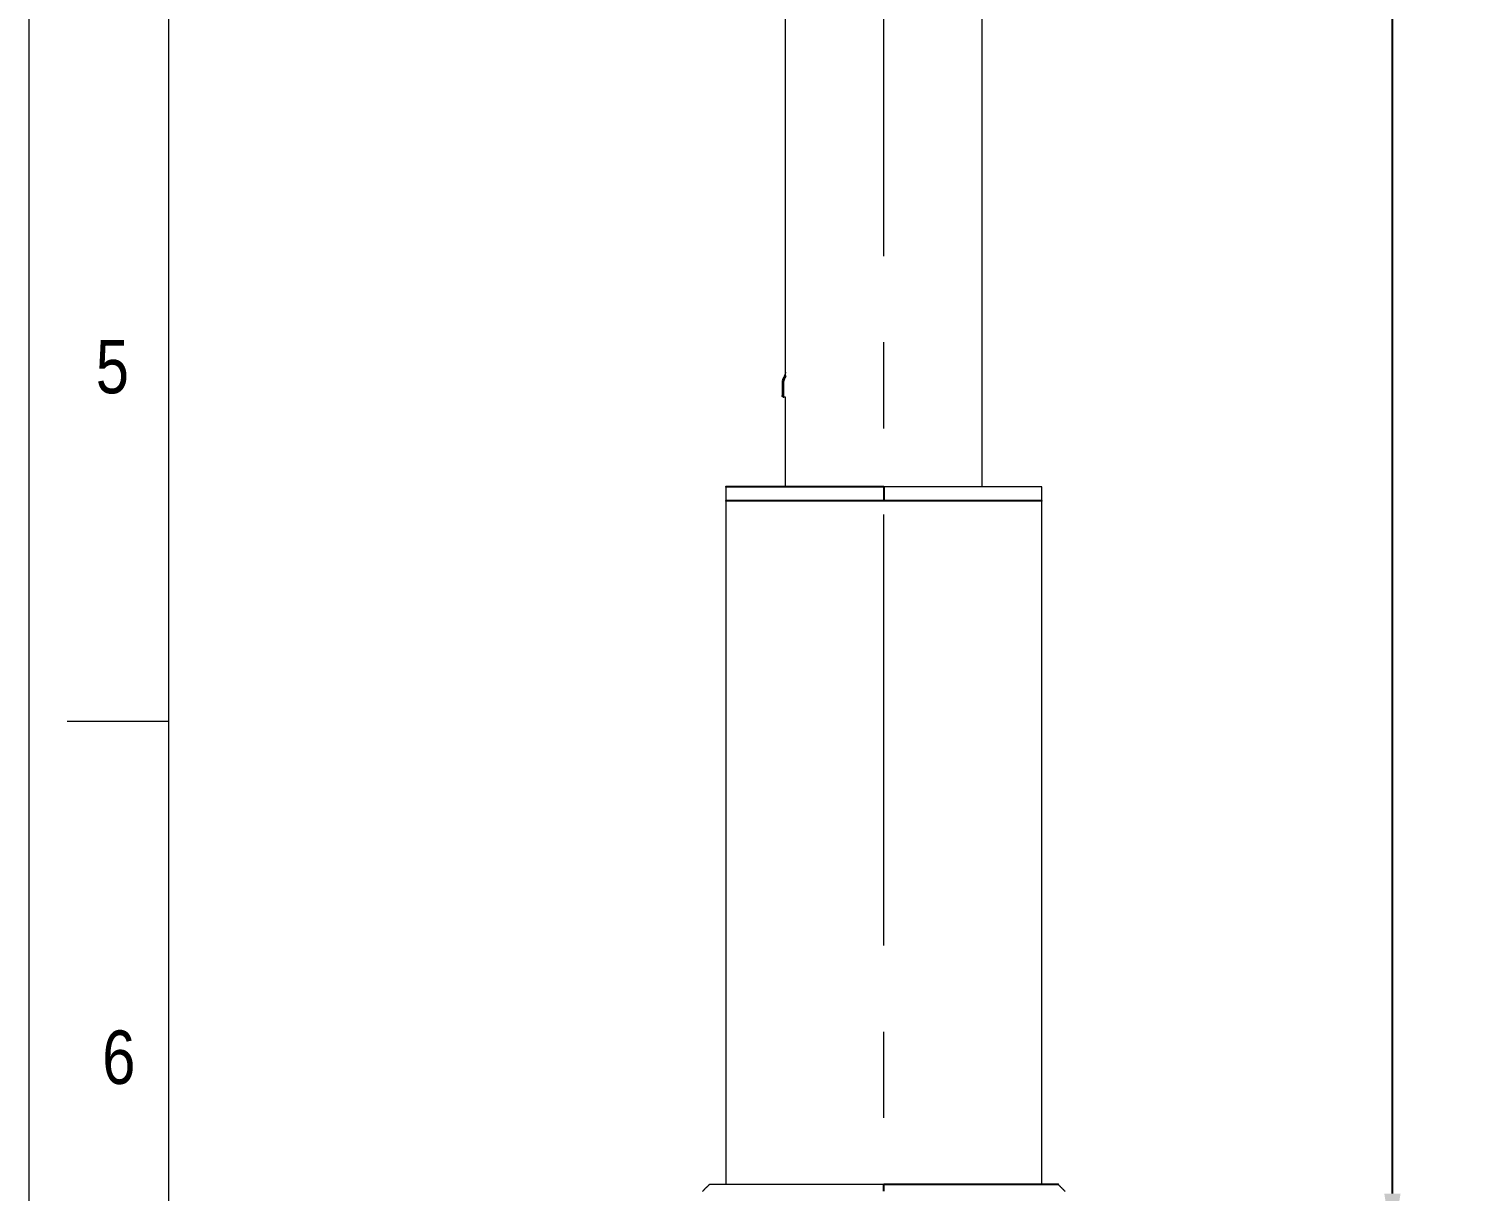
# Model space of a CAD drawing. Header units: inches. Extents: x 5272 to 5866, y 423 to 1263.
# Drawn here: x 5272.3 to 5477.2, y 675.5 to 841.4 of the extents above; entities that cross this region are included whole.
import ezdxf

# ---------------------------------------------------------------- set-up
doc = ezdxf.new("R2010")
doc.units = ezdxf.units.IN
doc.header["$LTSCALE"] = 4.84
doc.header["$MEASUREMENT"] = 0
doc.header["$PDMODE"] = 3
doc.header["$PDSIZE"] = 0.3125
doc.linetypes.add('CENTERX2', pattern=[20.32, 12.7, -2.54, 2.54, -2.54])
doc.layers.get('0').update_dxf_attribs({"linetype": 'CONTINUOUS', "lineweight": 13})
doc.layers.get('Defpoints').update_dxf_attribs({"color": 3, "linetype": 'CONTINUOUS'})
doc.layers.add('CENTER', color=1, linetype='CENTERX2', lineweight=15)
doc.layers.add('DIM', color=3, linetype='CONTINUOUS', lineweight=9)
doc.styles.get("Standard").update_dxf_attribs({"font": 'arial.ttf', "width": 0.8})
doc.dimstyles.get("Standard").update_dxf_attribs({"dimtxt": 7, "dimasz": 7, "dimexe": 0.125, "dimexo": 0.0625, "dimgap": 0.09, "dimtad": 0, "dimtih": 1, "dimtoh": 1, "dimdec": 1, "dimzin": 4, "dimdsep": 46, "dimtxsty": 'Standard', "dimcen": 0.09, "dimclrd": 3, "dimclre": 3, "dimclrt": 4, "dimadec": 0, "dimazin": 0, "dimtp": 0.01, "dimtm": 0.01, "dimtfac": 1, "dimtdec": 1, "dimtofl": 0, "dimtmove": 0, "dimatfit": 3, "dimfxl": 1, "dimtolj": 1, "dimtzin": 4, "dimarcsym": 0})

# ---------------------------------------------------------------- blocks, each defined once
blk = doc.blocks.new('*D19')
at = {"layer": 'Defpoints', "color": 0, "transparency": 16777216}
for p in [(5635.04, 1076.67), (5466.76, 668.18), (5495.02, 668.18)]:
    blk.add_point(p, dxfattribs=at)
at = {"layer": 'DIM', "color": 3, "lineweight": -2, "transparency": 16777216}
for p, q in [((5634.98, 1076.67), (5466.64, 1076.67)), ((5466.76, 1069.67), (5466.76, 878)), ((5466.76, 675.18), (5466.76, 866.85)), ((5494.96, 668.18), (5466.64, 668.18))]:
    blk.add_line(p, q, dxfattribs=at)
at = {"layer": 'DIM', "color": 3, "transparency": 16777216}
for points in [[(5465.6, 1069.67), (5467.93, 1069.67), (5466.76, 1076.67)], [(5465.6, 675.18), (5467.93, 675.18), (5466.76, 668.18)]]:
    blk.add_solid(points, dxfattribs=at)
at = {"layer": 'DIM', "color": 4, "transparency": 16777216, "insert": (5466.76, 872.43), "char_height": 7, "attachment_point": 5}
blk.add_mtext('\\A1;408.5', dxfattribs=at)

msp = doc.modelspace()

# ---------------------------------------------------------------- linework, layer by layer
at = {"color": 7, "linetype": 'Continuous'}
for p, q in [((5272.256, 1262.514), (5272.256, 422.514)), ((5292.256, 742.514), (5277.72, 742.514))]:
    msp.add_line(p, q, dxfattribs=at)
at = {"linetype": 'Continuous'}
msp.add_line((5292.256, 442.514), (5292.256, 1242.514), dxfattribs=at)
for points in [[(5380.22, 791.875), (5380.22, 839.297), (5380.22, 886.719)], [(5408.22, 886.719), (5408.22, 831.359), (5408.22, 776)], [(5380.22, 788.8), (5380.07, 788.8), (5379.92, 788.8)], [(5380.22, 776), (5380.22, 782.4), (5380.22, 788.8)], [(5371.72, 774), (5371.72, 775), (5371.72, 776)], [(5416.72, 776), (5416.72, 775), (5416.72, 774)], [(5371.72, 725), (5371.72, 749.5), (5371.72, 774)], [(5416.72, 774), (5416.72, 749.5), (5416.72, 725)], [(5371.72, 676.5), (5371.72, 700.75), (5371.72, 725)], [(5416.72, 725), (5416.72, 700.75), (5416.72, 676.5)], [(5368.37, 675.5), (5368.87, 676), (5369.37, 676.5)], [(5419.07, 676.5), (5419.57, 676), (5420.07, 675.5)]]:
    msp.add_open_spline(points, degree=2)
for points, weights in [([(5379.72, 791.06), (5379.72, 789.059), (5379.72, 789.001)], [1, 0.752641177098, 1]), ([(5416.72, 776), (5416.72, 776), (5394.22, 776)], [1, 0.707106781187, 1]), ([(5369.37, 676.5), (5369.37, 676.5), (5394.22, 676.5)], [1, 0.707106781187, 1])]:
    msp.add_rational_spline(points, weights, degree=2)
msp.add_open_spline([(5380.225, 792.329), (5380.196, 792.258), (5380.102, 792.031), (5379.935, 791.625), (5379.802, 791.3), (5379.735, 791.136)], degree=3, knots=[2.790632, 2.790632, 2.790632, 2.790632, 3.0300459, 3.5350535, 4.0400612, 4.0400612, 4.0400612, 4.0400612])
at = {"lineweight": -3}
for points, weights in [([(5379.92, 791.04), (5379.837, 791.04), (5379.778, 791.046)], [1, 0.92384007553, 1]), ([(5379.92, 788.801), (5379.92, 788.864), (5379.92, 791.04)], [1, 0.752613232548, 1]), ([(5394.22, 776), (5371.72, 776), (5371.72, 776)], [1, 0.707106781187, 1]), ([(5394.22, 774), (5371.72, 774), (5371.72, 774)], [1, 0.707106781187, 1]), ([(5416.72, 774), (5416.72, 774), (5394.22, 774)], [1, 0.707106781187, 1]), ([(5394.22, 676.5), (5419.07, 676.5), (5419.07, 676.5)], [1, 0.707106781187, 1])]:
    msp.add_rational_spline(points, weights, degree=2, dxfattribs=at)
msp.add_open_spline([(5379.92, 791.04), (5379.986, 791.215), (5380.09, 791.489), (5380.193, 791.763), (5380.229, 791.857)], degree=3, knots=[-4.36389832, -4.36389832, -4.36389832, -4.36389832, -3.81852451, -3.52544827, -3.52544827, -3.52544827, -3.52544827], dxfattribs=at)
msp.add_rational_spline([(5379.92, 788.801), (5379.837, 788.801), (5379.778, 788.859), (5379.72, 788.918), (5379.72, 789.001)], [1, 0.923851647854, 1, 0.923851647854, 1], degree=2, knots=[0, 0, 0, 0.15710878, 0.15710878, 0.31421755, 0.31421755, 0.31421755])
for points in [[(5394.22, 776), (5394.22, 775), (5394.22, 774)], [(5394.22, 675.5), (5394.22, 676), (5394.22, 676.5)]]:
    msp.add_open_spline(points, degree=2, dxfattribs=at)
at = {"layer": 'CENTER'}
msp.add_line((5394.22, 513.865), (5394.22, 1104.694), dxfattribs=at)

# ---------------------------------------------------------------- texts
at = {"char_height": 7.624, "attachment_point": 5}
for s, insert in [('5', (5284.187, 793.094)), ('6', (5285.108, 694.572))]:
    msp.add_mtext_dynamic_manual_height_columns(s, width=50, gutter_width=12.5, heights=[0], dxfattribs=dict(at, insert=insert))

# ---------------------------------------------------------------- dimensions: what is measured, and where the dimension line sits
at = {"layer": 'DIM'}
dim = msp.add_linear_dim(base=(5466.764, 668.178), p1=(5635.043, 1076.674), p2=(5495.023, 668.178), angle=90, dimstyle='Standard', override={"dimgap": 2}, dxfattribs=at)
dim.commit()
dim.dimension.update_dxf_attribs({"geometry": '*D19', "text_midpoint": (5466.764, 872.426)})

doc.saveas('drawing.dxf')
